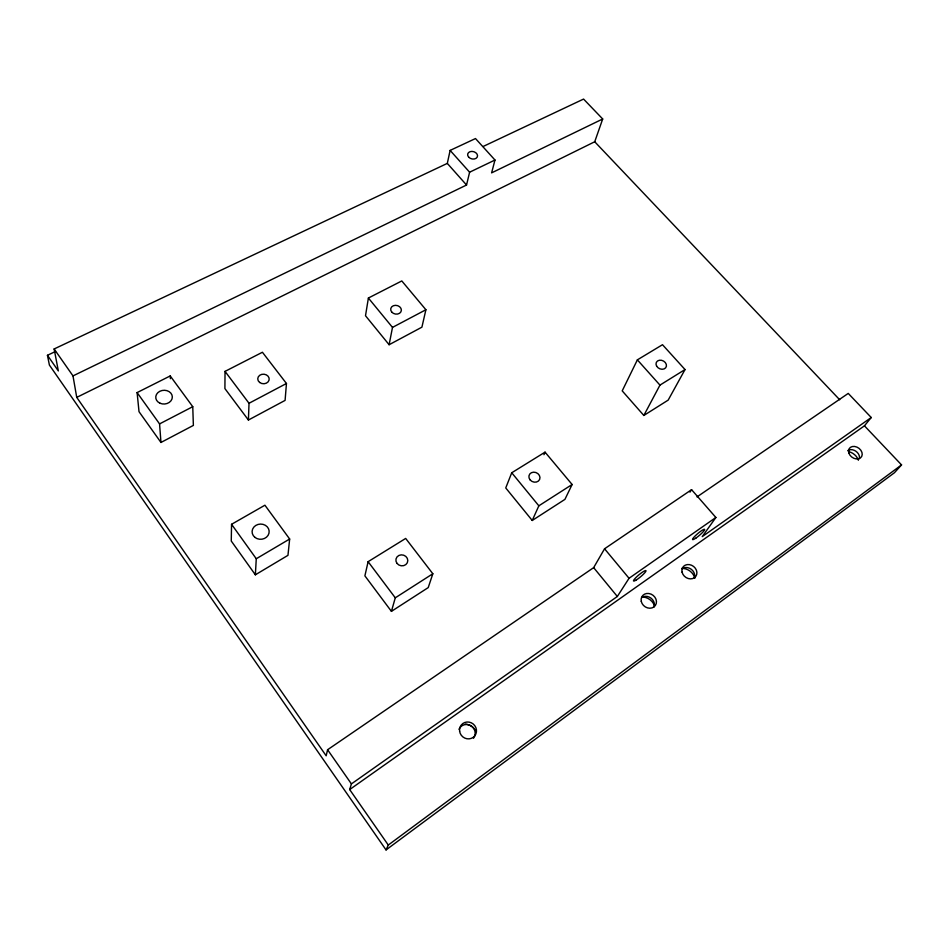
<?xml version="1.0" encoding="UTF-8"?>
<svg xmlns="http://www.w3.org/2000/svg" width="949" height="949" viewBox="0 0 949 949"><rect width="100%" height="100%" fill="white"/><g stroke="black" fill="none" stroke-linecap="round" stroke-linejoin="round"><path stroke-width="1.42" d="M225.032 371.379L224.913 388.604L248.413 420.027L285.091 400.395L286.456 383.491L262.422 352.257L225.032 371.379L249.018 403.278L248.413 420.027M231.556 524.299L231.259 541.013L255.364 574.809L287.962 555.343L289.659 539.02L264.913 505.212L231.556 524.299L256.266 558.747L255.364 574.809M368.39 298.033L365.507 315.744L389.114 344.724L421.914 327.168L425.899 309.742L401.795 280.94L368.39 298.033L392.495 327.405L389.114 344.724M55.469 351.498L47.45 355.294L58.34 370.94L54.14 348.959L447.311 163.394L450.123 150.405L475.496 138.554L494.975 160.025L491.618 172.86L602.698 118.981L583.576 99.076L483.124 146.49M368.117 561.678L364.891 575.853L391.427 611.358L428.224 587.597L432.839 573.754L405.674 538.439L368.117 561.678L395.282 597.823L391.427 611.358M697.005 496.908L848.24 393.408L871.241 417.513L702.224 536.636L715.878 517.478L691.584 489.684L604.56 548.783L593.647 567.644L327.583 749.746L326.171 755.795L76.739 397.382L72.99 375.899L54.14 348.959M72.99 375.899L466.54 185.019L469.613 172.208L494.975 160.025M47.45 355.294L49.395 365.057L386.041 849.924L388.283 845.049L349.671 789.568L351.415 783.898L617.336 596.482L629.045 578.285L715.878 517.478M76.739 397.382L594.726 141.757L602.698 118.981M511.736 472.768L505.746 487.952L532.235 520.467L564.928 499.376L572.117 484.5L545.046 452.151L511.736 472.768L538.842 505.817L532.235 520.467M543.955 454.713L545.046 452.151M637.372 359.861L622.212 390.869L643.837 415.46L668.179 400.11L685.024 369.552L662.497 344.712L637.372 359.861L659.958 385.116L643.837 415.46M689.97 492.151L691.584 489.684M349.671 789.568L864.444 425.828L871.241 417.513M864.444 425.828L901.55 464.903L894.421 472.744L386.041 849.924M388.283 845.049L901.55 464.903M395.282 597.823L432.839 573.754M538.842 505.817L572.117 484.5M659.958 385.116L685.024 369.552M256.266 558.747L289.659 539.02M249.018 403.278L286.456 383.491M392.495 327.405L425.899 309.742M160.962 442.459L193.371 425.413L192.754 406.694L170.227 375.934L137.107 392.589L139.017 411.688L160.962 442.459L159.562 423.906L137.107 392.589M159.562 423.906L192.754 406.694M594.726 141.757L839.687 399.754M450.123 150.405L469.613 172.208M447.311 163.394L466.54 185.019M604.56 548.783L629.045 578.285M593.647 567.644L617.336 596.482M327.583 749.746L351.415 783.898M170.227 375.934L170.393 378.687M847.754 450.597A7.343 5.647 35.5 0 1 855.939 451.273A7.343 5.647 35.5 0 1 859.331 458.782M682.201 568.676A7.889 6.69 37 0 1 691.263 569.281A7.889 6.69 37 0 1 694.395 577.799M641.726 597.538A8.019 6.963 37.4 0 1 650.99 598.131A8.019 6.963 37.4 0 1 654.051 606.909M458.984 729.283A8.612 8.244 42.8 0 1 471.001 725.795A8.612 8.244 42.8 0 1 473.468 738.275M848.465 451.617A10.866 8.375 35.6 0 1 858.382 460.241M681.69 568.451A11.661 9.917 37.1 0 1 694.846 578.309M642.971 597.04A11.851 10.32 37.6 0 1 654.466 605.687M465.271 724.111A12.717 12.195 43.6 0 1 475.295 730.101M254.925 537.383A8.541 7.616 -1.7 0 0 268.982 533.219A8.541 7.616 -1.7 0 0 257.998 524.453A8.541 7.616 -1.7 0 0 254.925 537.383M160.001 403.23A8.292 6.88 -3 0 0 172.327 396.907A8.292 6.88 -3 0 0 159.776 391.32A8.292 6.88 -3 0 0 160.001 403.23M656.578 366.029A5.433 4.318 26.2 0 0 665.629 367.844A5.433 4.318 26.2 0 0 661.5 360.288A5.433 4.318 26.2 0 0 656.578 366.029M468.652 157.107A5.03 3.737 14.8 0 0 477.169 157.202A5.03 3.737 14.8 0 0 471.926 151.401A5.03 3.737 14.8 0 0 468.652 157.107M636.067 580.1A8.126 1.293 -39.8 0 0 645.996 570.978A8.126 1.293 -39.8 0 0 637.111 576.411A8.126 1.293 -39.8 0 0 636.067 580.1M696.151 537.905A7.924 1.222 -40.3 0 0 704.644 529.364A7.924 1.222 -40.3 0 0 694.976 536.138A7.924 1.222 -40.3 0 0 696.151 537.905M848.821 452.97A7.378 5.658 35.4 0 0 860.375 457.987A7.378 5.658 35.4 0 0 856.947 447.109A7.378 5.658 35.4 0 0 848.821 452.97M682.07 572.164A7.924 6.714 36.8 0 0 694.502 577.668A7.924 6.714 36.8 0 0 691.619 565.272A7.924 6.714 36.8 0 0 682.07 572.164M641.263 601.334A8.055 6.987 37.3 0 0 653.908 606.957A8.055 6.987 37.3 0 0 651.18 594.181A8.055 6.987 37.3 0 0 641.263 601.334M459.613 731.181A8.648 8.268 42.3 0 0 473.195 737.349A8.648 8.268 42.3 0 0 471.25 722.782A8.648 8.268 42.3 0 0 459.613 731.181M391.7 312.007A5.374 4.354 11.8 0 0 400.905 311.865A5.374 4.354 11.8 0 0 395.472 305.329A5.374 4.354 11.8 0 0 391.7 312.007M530.123 479.909A5.67 4.887 23.6 0 0 539.613 479.482A5.67 4.887 23.6 0 0 533.552 472.175A5.67 4.887 23.6 0 0 530.123 479.909M397.014 563.386A5.991 5.469 13.9 0 0 407.287 562.793A5.991 5.469 13.9 0 0 401.202 554.857A5.991 5.469 13.9 0 0 397.014 563.386M259.635 382.459A5.73 4.792 3.3 0 0 269.077 380.063A5.73 4.792 3.3 0 0 261.699 374.381A5.73 4.792 3.3 0 0 259.635 382.459"/></g></svg>
